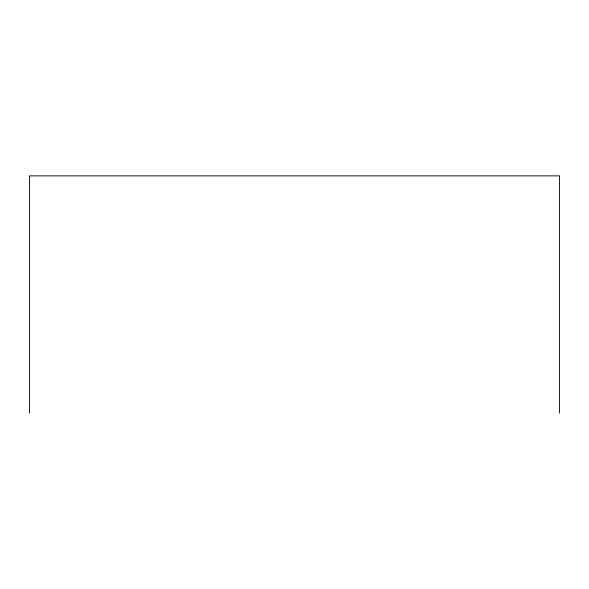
<?xml version="1.0" encoding="UTF-8"?>
<svg xmlns="http://www.w3.org/2000/svg" width="589" height="589" viewBox="0 0 589 589"><rect width="100%" height="100%" fill="white"/><g stroke="black" fill="none" stroke-linecap="round" stroke-linejoin="round"><path stroke-width="0.88" d="M559.55 413.132L559.55 175.868L29.45 175.868L29.45 413.132"/></g></svg>
